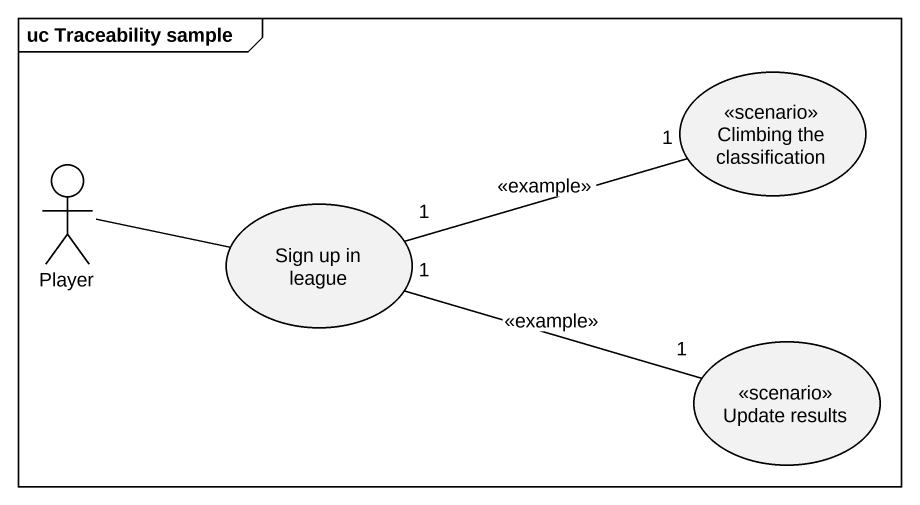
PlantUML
@startuml
mainframe uc Traceability sample
usecase "Climbing the classification" as Climbing_the_classification <<scenario>>
actor Player
usecase "Sign up in league" as Sign_up_in_league
usecase "Update results" as Update_results <<scenario>>
Climbing_the_classification "1" -left- "1" Sign_up_in_league : <<example>>
Player -right- Sign_up_in_league
Update_results "1" -left- "1" Sign_up_in_league : <<example>>
@enduml
